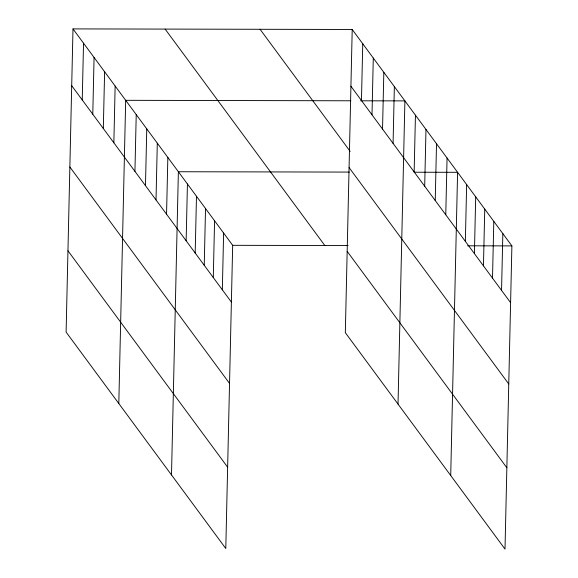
<?xml version="1.0" encoding="UTF-8"?>
<svg xmlns="http://www.w3.org/2000/svg" width="578" height="578" viewBox="0 0 578 578"><rect width="100%" height="100%" fill="white"/><g stroke="black" fill="none" stroke-linecap="round" stroke-linejoin="round"><path stroke-width="0.87" d="M72.994 28.9L66.109 332.104L225.788 548.522L232.674 245.318L72.994 28.9L352.212 29.478L511.891 245.896L505.006 549.1L345.326 332.682L352.212 29.478M82.242 99.943L83.528 43.184M92.783 114.227L94.069 57.468M103.318 128.511L104.611 71.751M113.859 142.795L115.145 86.035M118.808 403.523L125.686 100.319L350.86 100.782M134.934 171.363L136.227 114.603M145.475 185.646L146.761 128.887M156.017 199.93L157.303 143.171M166.551 214.214L167.844 157.454M171.5 474.943L178.378 171.738L349.336 172.085M186.145 240.759L187.431 183.999M195.191 253.027L196.477 196.26M204.236 265.288L205.53 208.528M213.289 277.548L214.575 220.789M222.335 289.816L223.621 233.057M361.46 100.521L362.746 43.762M372.001 114.805L373.287 58.046M382.535 129.089L383.828 72.322M393.076 143.373L394.362 86.606M398.025 404.101L404.903 100.89L360.607 100.803M414.151 171.941L415.445 115.174M424.693 186.224L425.979 129.458M435.234 200.508L436.52 143.741M445.768 214.792L447.061 158.025M450.717 475.521L457.595 172.309L414.188 172.222M465.355 241.337L466.648 184.577M474.408 253.598L475.694 196.838M483.454 265.866L484.747 209.099M492.507 278.126L493.793 221.367M501.552 290.387L502.838 233.628M232.674 245.318L348.101 245.556M467.588 245.802L511.891 245.896M350.918 86.238L510.598 302.655M260.064 29.283L350.174 151.407M349.076 167.562L508.756 383.98M347.176 251.358L506.855 467.775M165.135 29.088L324.814 245.506M71.701 85.66L231.381 302.077M69.859 166.991L229.538 383.409M67.958 250.78L227.638 467.197"/></g></svg>
